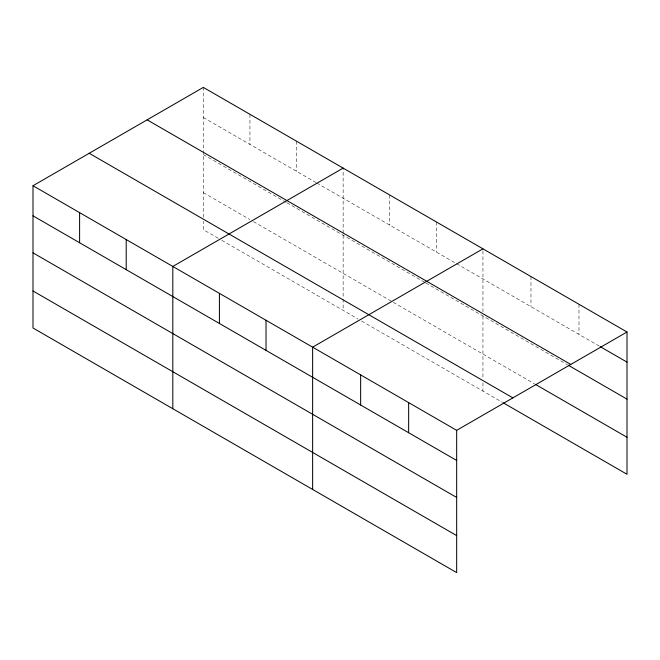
<?xml version="1.0" encoding="UTF-8"?>
<svg xmlns="http://www.w3.org/2000/svg" width="660" height="660" viewBox="0 0 660 660"><rect width="100%" height="100%" fill="white"/><g stroke="black" fill="none" stroke-linecap="round" stroke-linejoin="round"><path stroke-width="0.49" stroke-dasharray="3.3 2.47" d="M203.329 217.33L203.329 87.392M343.142 233.186L343.142 168.11M482.947 311.85L482.947 248.837M203.329 117.505L315.876 182.49M316.759 182.993L455.689 263.208M456.571 263.719L599.437 346.195M203.329 154.523L285.986 202.24M286.861 202.744L424.916 282.455M425.791 282.959L567.427 364.733M203.329 192.654L249.934 219.557M253.448 221.587L392.378 301.801M393.261 302.313L534.526 383.864M218.278 238.293L203.329 229.663L203.329 221.438M221.793 240.322L358.083 319.011M361.606 321.049L502.516 402.402M578.985 304.276L578.985 334.389M530.97 276.557L530.97 306.669M482.947 315.959L482.947 378.766M482.947 382.882L482.947 391.108M436.351 221.925L436.351 252.037M389.746 195.022L389.746 225.134M343.142 235.24L343.142 298.048M343.142 299.079L343.142 310.382M296.538 141.207L296.538 171.319M249.934 114.304L249.934 144.416"/><path stroke-width="0.99" d="M456.67 497.459L456.67 430.337L33 185.732L33 328.003L456.67 572.608L456.67 497.459L33 252.854M503.398 402.913L627 474.268L627 331.996L203.329 87.392L33 185.732M343.142 168.11L172.813 266.45L172.813 408.721M482.947 248.837L312.625 347.168L312.625 489.439M456.67 430.337L627 331.996M600.328 346.714L627 362.109M147.122 119.848L570.793 364.452M568.309 365.244L627 399.127M535.417 384.384L627 437.258M89.207 153.277L512.878 397.881M33 215.845L456.67 460.449M33 290.986L456.67 535.598M408.655 402.616L408.655 432.729M360.64 374.888L360.64 405.009M266.021 320.265L266.021 350.377M219.417 293.353L219.417 323.474M126.208 239.547L126.208 269.659M79.604 212.636L79.604 242.748"/></g></svg>
